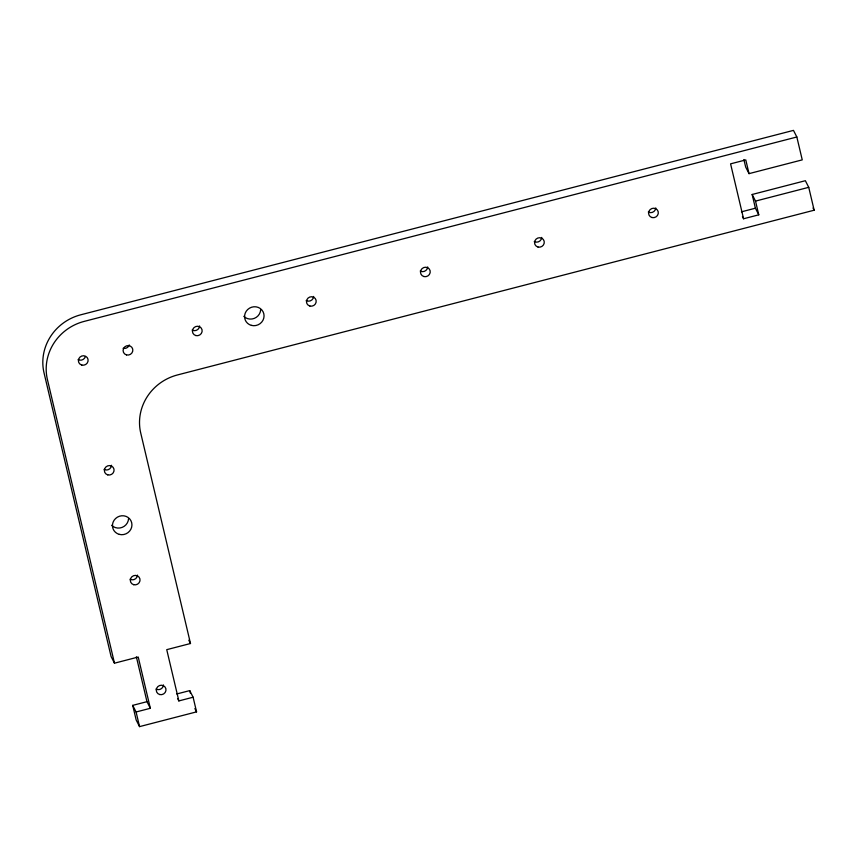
<?xml version="1.0" encoding="UTF-8"?>
<svg xmlns="http://www.w3.org/2000/svg" width="857" height="857" viewBox="0 0 857 857"><rect width="100%" height="100%" fill="white"/><g stroke="black" fill="none" stroke-linecap="round" stroke-linejoin="round"><path stroke-width="1.29" d="M743.887 159.541L745.665 167.029L749.029 173.639L802.248 159.873L796.839 136.991L84.104 321.418A49.192 46.899 -27 0 0 47.403 379.48L114.474 663.189L138.223 657.04L150.339 708.289L136.092 711.985L132.717 705.365L146.975 701.679L150.339 708.289M742.441 216.553L743.565 218.76L758.766 214.828L755.403 208.208L752.157 194.485L805.366 180.709L808.74 187.329L814.15 210.211L177.431 374.959A49.192 46.899 -27 0 0 140.73 433.021L190.49 643.511L166.74 649.66L178.856 700.919L193.104 697.223L196.564 711.867L139.552 726.618L136.177 720.009L132.717 705.365M752.157 194.485L755.52 201.095L808.74 187.329M741.455 211.818L755.403 208.208M176.778 693.966L189.74 690.613L193.104 697.223M796.839 136.991L793.475 130.382L80.729 314.808A49.192 46.899 -27 0 0 44.028 372.859L111.099 656.569L114.474 663.189M813.025 208.005L814.15 210.211M188.808 640.211L190.49 643.511M194.882 708.557L196.564 711.867M177.731 698.712L178.856 700.919M749.029 173.639L745.783 159.916L730.582 163.848L743.565 218.76M755.52 201.095L758.766 214.828M189.74 690.613L190.308 693.045M136.37 656.826L146.975 701.679M136.092 711.985L139.552 726.618M129.246 344.942A4.917 4.692 -27 0 1 123.151 348.296M128.561 518.603A9.834 9.384 -27 0 1 111.678 525.309M260.678 309.602A9.834 9.384 -27 0 1 243.795 316.319M137.484 575.101A4.917 4.692 -27 0 1 130.018 579.214M85.346 356.683A4.917 4.692 -27 0 1 78.094 359.565M427.675 266.934A4.917 4.692 -27 0 1 420.209 271.037M163.441 684.925A4.917 4.692 -27 0 1 155.974 689.039M111.517 465.276A4.917 4.692 -27 0 1 104.051 469.39M313.641 296.436A4.917 4.692 -27 0 1 306.174 300.55M655.755 207.919A4.917 4.692 -27 0 1 648.288 212.022M541.71 237.421A4.917 4.692 -27 0 1 534.254 241.535M199.595 325.949A4.917 4.692 -27 0 1 192.129 330.052M126.525 354.916A4.917 4.692 -27 0 0 132.717 349.11A4.917 4.692 -27 0 0 124.651 346.989A4.917 4.692 -27 0 0 126.525 354.916M119.316 534.382A9.834 9.384 -27 0 0 131.699 522.759A9.834 9.384 -27 0 0 115.566 518.528A9.834 9.384 -27 0 0 119.316 534.382M251.433 325.381A9.834 9.384 -27 0 0 263.817 313.769A9.834 9.384 -27 0 0 247.684 309.527A9.834 9.384 -27 0 0 251.433 325.381M133.735 584.71A4.917 4.692 -27 0 0 139.927 578.904A4.917 4.692 -27 0 0 131.86 576.782A4.917 4.692 -27 0 0 133.735 584.71M195.846 335.558A4.917 4.692 -27 0 0 202.038 329.752A4.917 4.692 -27 0 0 193.982 327.631A4.917 4.692 -27 0 0 195.846 335.558M652.006 217.528A4.917 4.692 -27 0 0 658.197 211.711A4.917 4.692 -27 0 0 650.131 209.601A4.917 4.692 -27 0 0 652.006 217.528M309.891 306.045A4.917 4.692 -27 0 0 316.083 300.239A4.917 4.692 -27 0 0 308.017 298.118A4.917 4.692 -27 0 0 309.891 306.045M159.691 694.534A4.917 4.692 -27 0 0 165.883 688.728A4.917 4.692 -27 0 0 157.827 686.607A4.917 4.692 -27 0 0 159.691 694.534M107.778 474.885A4.917 4.692 -27 0 0 113.96 469.079A4.917 4.692 -27 0 0 105.904 466.958A4.917 4.692 -27 0 0 107.778 474.885M81.811 365.061A4.917 4.692 -27 0 0 88.003 359.254A4.917 4.692 -27 0 0 79.937 357.133A4.917 4.692 -27 0 0 81.811 365.061M423.926 276.543A4.917 4.692 -27 0 0 430.118 270.737A4.917 4.692 -27 0 0 422.051 268.616A4.917 4.692 -27 0 0 423.926 276.543M537.971 247.03A4.917 4.692 -27 0 0 544.163 241.224A4.917 4.692 -27 0 0 536.096 239.103A4.917 4.692 -27 0 0 537.971 247.03"/></g></svg>
